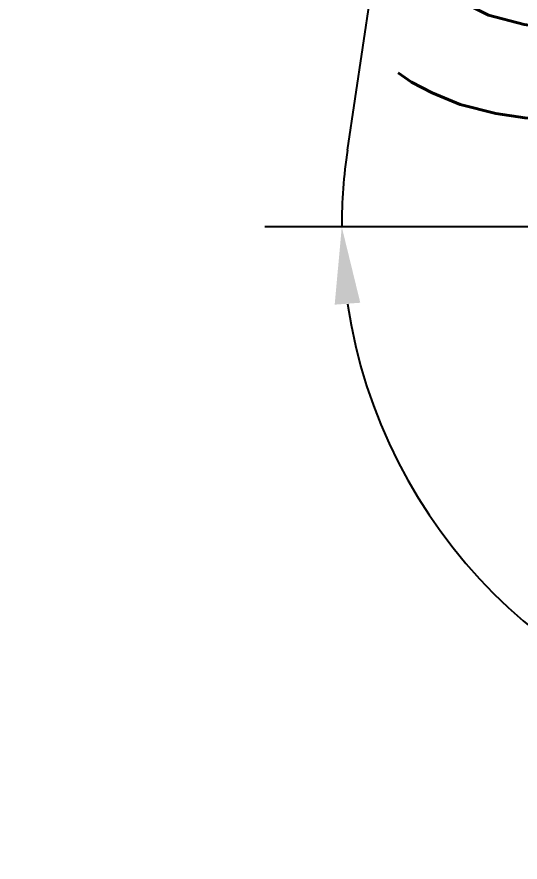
# Model space of a CAD drawing. Header units: millimetres. Extents: x -28 to 350, y 32 to 299.
# Drawn here: x 177.57 to 190.64, y 191.08 to 213.03 of the extents above; entities that cross this region are included whole.
import ezdxf

# ---------------------------------------------------------------- set-up
doc = ezdxf.new("R2010")
doc.units = ezdxf.units.MM
doc.header["$LTSCALE"] = 19.36
doc.header["$PDMODE"] = 3
doc.header["$PDSIZE"] = 6
doc.layers.get('Defpoints').update_dxf_attribs({"linetype": 'CONTINUOUS'})
doc.layers.add('備註', color=1, linetype='CONTINUOUS', lineweight=20)
doc.styles.get("Standard").update_dxf_attribs({"font": 'simplex.shx', "width": 0.56})
doc.dimstyles.get("Standard").update_dxf_attribs({"dimtxt": 2, "dimasz": 2, "dimexe": 2, "dimexo": 0.35, "dimtad": 1, "dimzin": 0, "dimdsep": 46, "dimtxsty": 'Standard', "dimcen": 0.09, "dimazin": 0, "dimtol": 1, "dimtp": 0.01, "dimtm": 0.01, "dimtfac": 1, "dimtofl": 0, "dimtmove": 0, "dimatfit": 3, "dimfxl": 1, "dimtolj": 1, "dimtzin": 0, "dimarcsym": 0})

# ---------------------------------------------------------------- blocks, each defined once
blk = doc.blocks.new('*D66')
at = {"layer": 'Defpoints', "color": 0}
for p in [(199.322, 207.18), (185.502, 148.177), (199.322, 140.598), (197.014, 140.198), (198.922, 140.198)]:
    blk.add_point(p, dxfattribs=at)
at = {"layer": '備註', "color": 0, "lineweight": -2}
blk.add_line((196.664, 140.198), (181.364, 140.198), dxfattribs=at)
for start, end in [(75.6292, 82.8146), (187.1854, 194.3708)]:
    blk.add_arc((199.322, 140.198), 15.958, start, end, dxfattribs=at)
at = {"layer": '備註', "color": 0}
for points in [[(201.339, 156.364), (201.297, 155.699), (199.322, 156.157)], [(183.822, 138.223), (183.157, 138.181), (183.364, 140.198)]]:
    blk.add_solid(points, dxfattribs=at)
at = {"layer": '備註', "color": 0, "insert": (186.41, 154.985), "char_height": 2, "attachment_point": 5, "rotation": 41.1287}
blk.add_mtext('{\\Fsimplex.shx|c1;\\H2x;(\\Fsimplex.shx|c136;\\A1;90.00%%d\\Fsimplex.shx|c1;%%P30%%D)}', dxfattribs=at)
blk = doc.blocks.new('*D67')
at = {"layer": 'Defpoints', "color": 0}
for p in [(197.964, 207.574), (198.922, 207.574), (199.472, 207.18), (187.816, 200.845), (199.472, 140.598)]:
    blk.add_point(p, dxfattribs=at)
at = {"layer": '備註', "color": 0, "lineweight": -2}
for p, q in [((186.161, 209.569), (189.397, 231.164)), ((197.614, 207.574), (184.013, 207.574))]:
    blk.add_line(p, q, dxfattribs=at)
for start, end in [(171.4784, 180), (188.5216, 261.4784)]:
    blk.add_arc((199.472, 207.574), 13.46, start, end, dxfattribs=at)
at = {"layer": '備註', "color": 0}
for points in [[(186.494, 205.605), (185.829, 205.555), (186.013, 207.574)], [(197.453, 193.931), (197.503, 194.596), (199.472, 194.115)]]:
    blk.add_solid(points, dxfattribs=at)
at = {"layer": '備註', "color": 0, "insert": (191.411, 219.822), "char_height": 2, "attachment_point": 5, "rotation": 261.4784}
blk.add_mtext('{\\H2x;(\\A1;90.00%%d%%P30%%D\\Fsimplex.shx|c1;)}', dxfattribs=at)

msp = doc.modelspace()

# ---------------------------------------------------------------- dimensions: what is measured, and where the dimension line sits
at = {"layer": '備註'}
dim = msp.add_angular_dim_2l(base=(187.816, 200.845), line1=((198.922, 207.574), (197.964, 207.574)), line2=((199.472, 140.598), (199.472, 207.18)), text='{\\H2x;(<>%%P30%%D\\Fsimplex.shx|c1;)}', dimstyle='Standard', override={"dimtol": 0}, dxfattribs=at)
dim.commit()
dim.dimension.update_dxf_attribs({"geometry": '*D67', "text_midpoint": (191.411, 219.822)})
dim = msp.add_angular_dim_2l(base=(185.502, 148.177), line1=((197.014, 140.198), (198.922, 140.198)), line2=((199.322, 140.598), (199.322, 207.18)), text='{\\Fsimplex.shx|c1;\\H2x;(\\Fsimplex.shx|c136;<>\\Fsimplex.shx|c1;%%P30%%D)}', dimstyle='Standard', override={"dimgap": 0.625, "dimtol": 0, "dimlim": 0}, dxfattribs=at)
dim.commit()
dim.dimension.update_dxf_attribs({"geometry": '*D66', "text_midpoint": (188.826, 152.219), "dimtype": 162})

doc.saveas('drawing.dxf')
